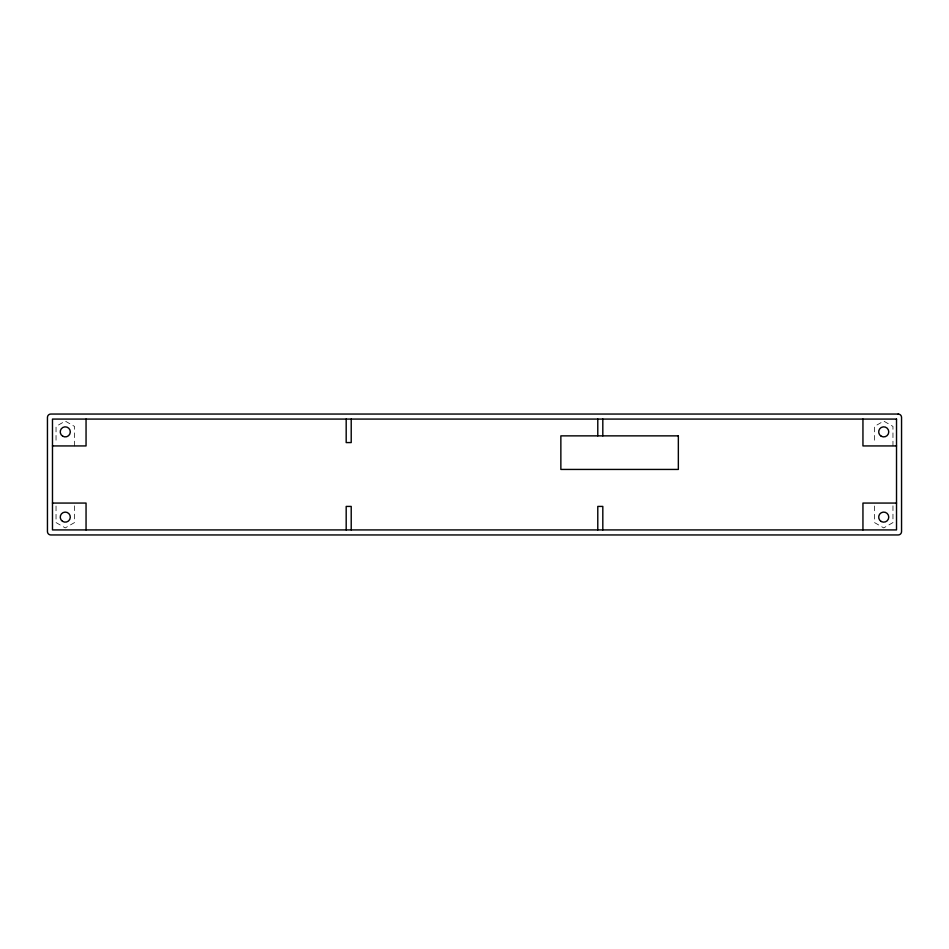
<?xml version="1.0" encoding="UTF-8"?>
<svg xmlns="http://www.w3.org/2000/svg" width="949" height="949" viewBox="0 0 949 949"><rect width="100%" height="100%" fill="white"/><g stroke="black" fill="none" stroke-linecap="round" stroke-linejoin="round"><path stroke-width="0.71" stroke-dasharray="4.75 3.56" d="M892.962 445.935L892.962 426.421L883.733 421.095L874.492 426.421L874.492 443.147M892.962 505.853L892.962 522.579L883.733 527.905L874.492 522.579L874.492 503.065M74.508 445.935L74.508 426.421L65.267 421.095L56.038 426.421L56.038 443.147M74.508 505.853L74.508 522.579L65.267 527.905L56.038 522.579L56.038 505.853"/><path stroke-width="1.42" d="M52.48 445.935L86.051 445.935L86.051 419.078M896.52 445.935L862.949 445.935L862.949 419.078M52.48 503.065L86.051 503.065L86.051 529.922M896.52 503.065L862.949 503.065L862.949 529.922M602.817 419.078L602.817 435.864M602.817 529.922L602.817 506.422L597.787 506.422L597.787 529.922M597.787 419.078L597.787 435.864M351.213 419.078L351.213 442.578L346.183 442.578L346.183 419.078M351.213 529.922L351.213 506.422L346.183 506.422L346.183 529.922M898.193 414.049L50.807 414.049A3.357 3.357 0 0 0 47.45 417.406L47.45 531.594A3.357 3.357 0 0 0 50.807 534.951L898.193 534.951A3.357 3.357 0 0 0 901.55 531.594L901.55 417.406A3.357 3.357 0 0 0 898.193 414.049M896.52 419.078L52.48 419.078L52.48 529.922L896.52 529.922L896.52 419.078M678.345 435.864L560.859 435.864L560.859 469.435L678.345 469.435L678.345 435.864M62.48 521.309A5.03 5.03 0 0 0 70.297 517.454A5.03 5.03 0 0 0 63.049 512.614A5.03 5.03 0 0 0 62.48 521.309M62.658 436.172A5.03 5.03 0 0 0 70.309 431.997A5.03 5.03 0 0 0 62.859 427.453A5.03 5.03 0 0 0 62.658 436.172M881.206 521.487A5.03 5.03 0 0 0 888.762 517.122A5.03 5.03 0 0 0 881.206 512.768A5.03 5.03 0 0 0 881.206 521.487M881.206 436.232A5.03 5.03 0 0 0 888.762 431.878A5.03 5.03 0 0 0 881.206 427.513A5.03 5.03 0 0 0 881.206 436.232"/></g></svg>
